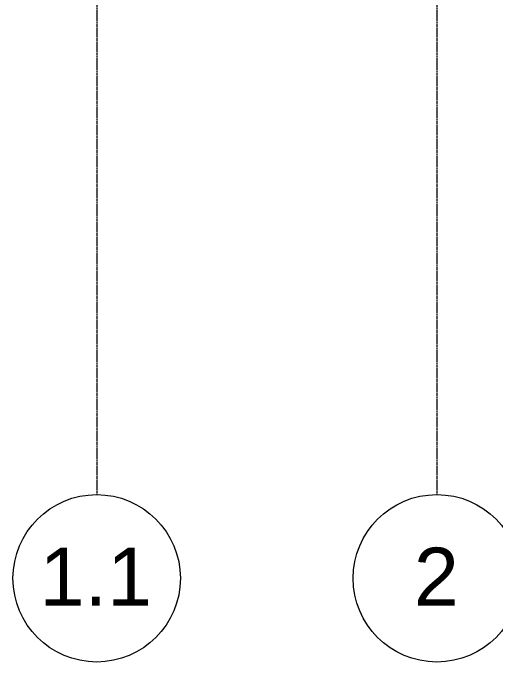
# Model space of a CAD drawing. Header units: millimetres. Extents: x -23600 to 58751, y -29611 to 36794.
# Drawn here: x -2537 to 1207, y -29611 to -24572 of the extents above; entities that cross this region are included whole.
import ezdxf

# ---------------------------------------------------------------- set-up
doc = ezdxf.new("R2010")
doc.units = ezdxf.units.MM
doc.linetypes.add('Grid Line', pattern=[22.225, 12.7, -3.175, 3.175, -3.175])
doc.layers.add('S-GRID', color=1, linetype='Continuous', lineweight=9)
doc.layers.add('S-GRID-IDEN', color=1, linetype='Continuous', lineweight=9)
doc.styles.add('Arial_1', font='arial.ttf', dxfattribs={"height": 450})

# ---------------------------------------------------------------- blocks, each defined once
blk = doc.blocks.new('轴网 - M_Grid Head - Circle-24584-01 - Entry Level')
at = {"layer": 'S-GRID-IDEN'}
blk.add_circle((0, 0), 6.5, dxfattribs=at)

msp = doc.modelspace()

# ---------------------------------------------------------------- linework, layer by layer
at = {"layer": 'S-GRID', "linetype": 'Grid Line'}
for p, q in [((-1886.8, 35412.1), (-1886.8, -28311.2)), ((754.8, 35412.1), (754.8, -28311.2))]:
    msp.add_line(p, q, dxfattribs=at)

# ---------------------------------------------------------------- block references
at = {"layer": 'S-GRID-IDEN', "xscale": 99.99999999999991, "yscale": 99.99999999999991, "zscale": 99.99999999999991, "rotation": 180}
for p in [(-1886.8, -28961.2), (754.8, -28961.2)]:
    msp.add_blockref('轴网 - M_Grid Head - Circle-24584-01 - Entry Level', p, dxfattribs=at)

# ---------------------------------------------------------------- texts
at = {"layer": 'S-GRID-IDEN', "char_height": 450, "attachment_point": 1, "style": 'Arial_1'}
for s, insert, width in [('\\fArial|b0|i0|c134|p34|;2', (576.4, -28723.5), 424.894), ('1.1', (-2330.2, -28723.5), 1066.244)]:
    msp.add_mtext(s, dxfattribs=dict(at, insert=insert, width=width))

doc.saveas('drawing.dxf')
